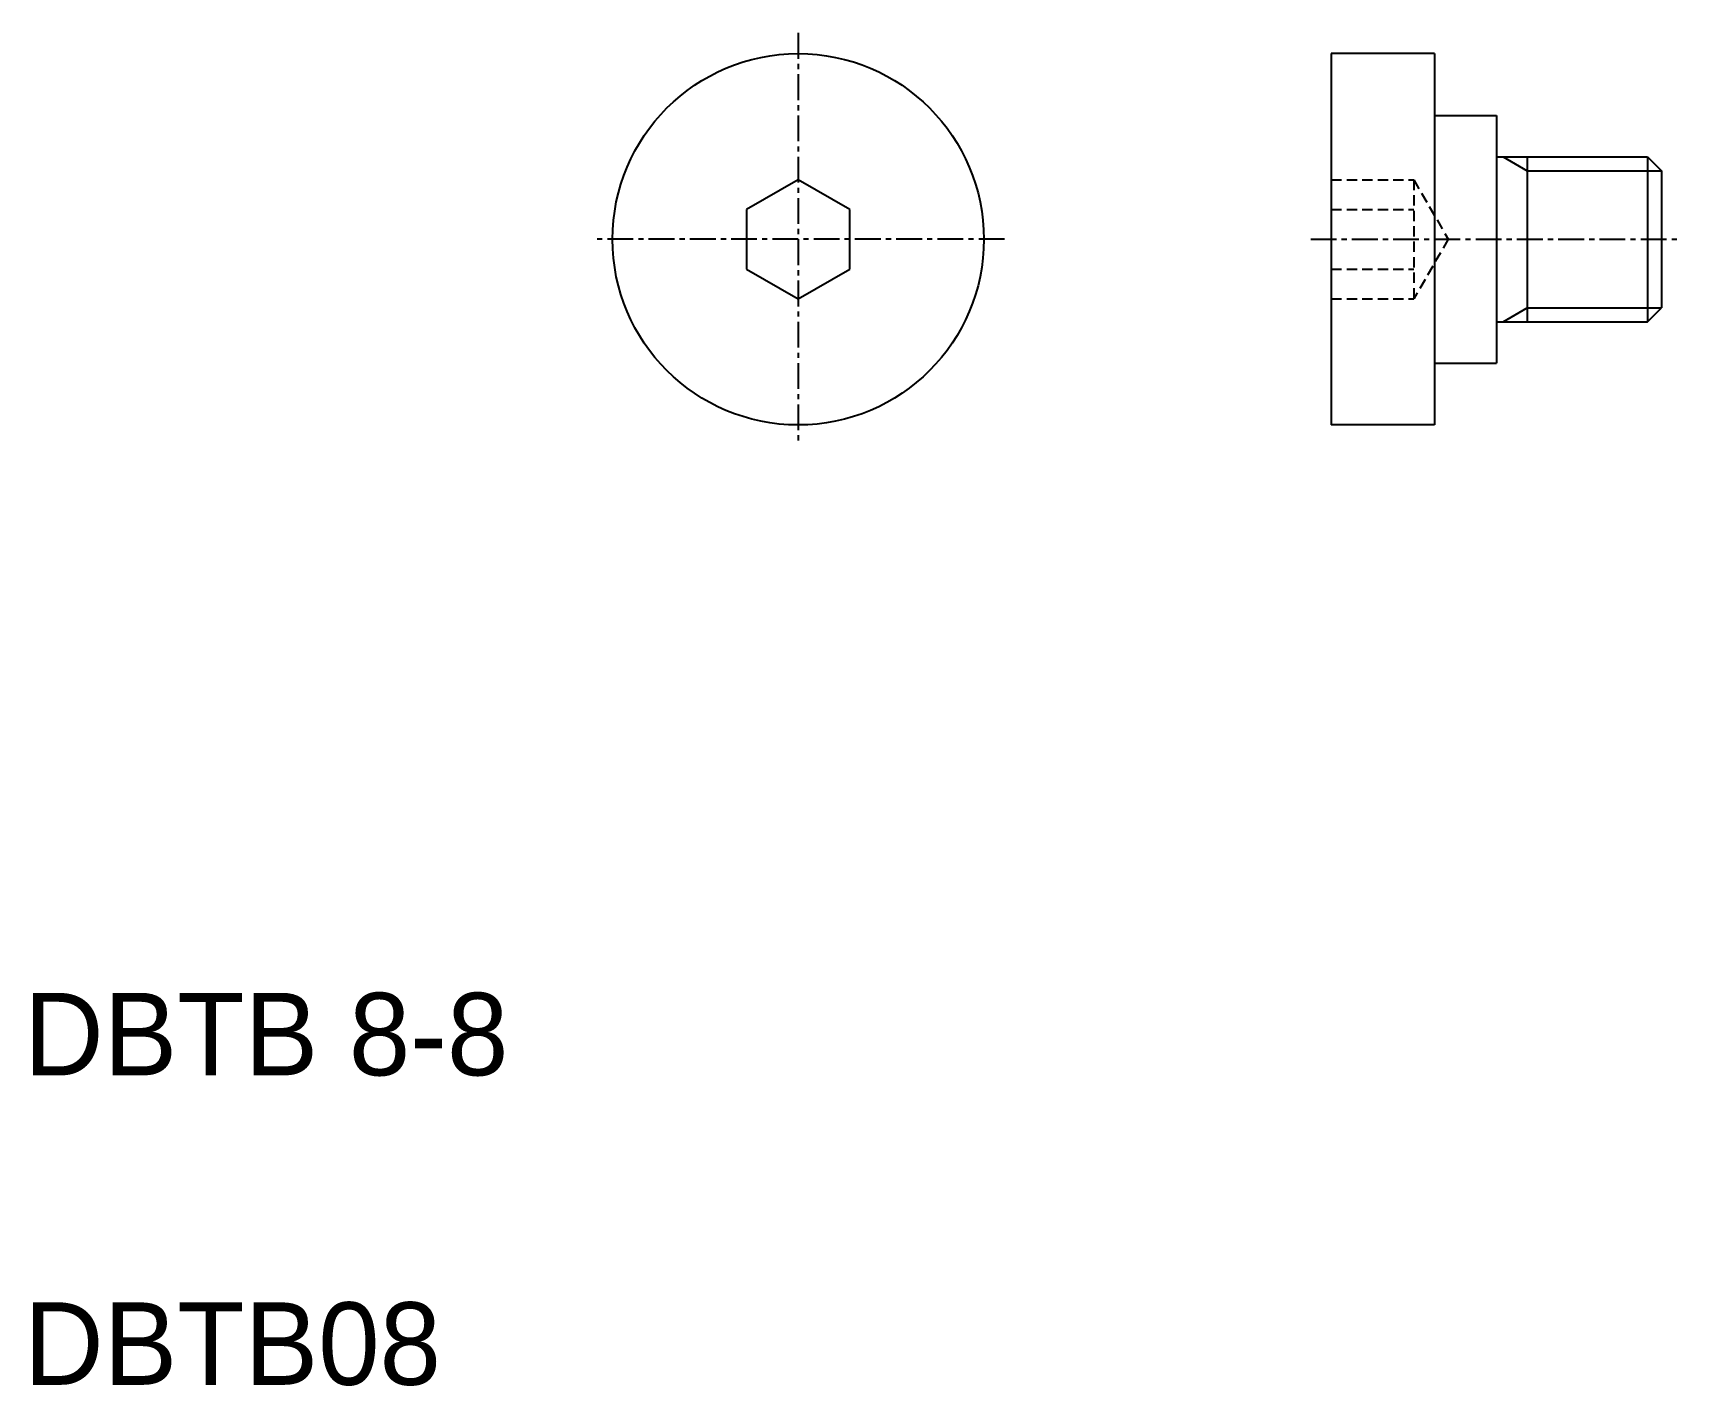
# Model space of a CAD drawing. Extents: x 10.4 to 90.4, y 9.9 to 75.5.
import ezdxf

# ---------------------------------------------------------------- set-up
doc = ezdxf.new("R2010")
doc.units = 0
doc.linetypes.add('CENTER', pattern=[2, 1.25, -0.25, 0.25, -0.25])
doc.linetypes.add('DASHED', pattern=[0.75, 0.5, -0.25])
doc.layers.get('0').update_dxf_attribs({"linetype": 'CONTINUOUS'})
doc.layers.add('CENTER', color=1, linetype='CENTER')

msp = doc.modelspace()

# ---------------------------------------------------------------- linework, layer by layer
at = {"color": 7, "linetype": 'CONTINUOUS'}
for p, q in [((78.372, 74.523), (73.372, 74.523)), ((73.372, 74.523), (73.372, 56.523)), ((78.372, 74.523), (78.372, 56.523)), ((78.372, 71.523), (81.372, 71.523)), ((81.372, 71.523), (81.372, 59.523)), ((81.372, 69.523), (88.696, 69.523)), ((82.872, 69.523), (82.872, 61.523)), ((88.696, 69.523), (88.696, 61.523)), ((88.696, 69.523), (89.372, 68.846)), ((89.372, 68.846), (89.372, 62.199)), ((47.532, 68.409), (45.032, 66.966)), ((50.032, 66.966), (47.532, 68.409)), ((45.032, 66.966), (45.032, 64.079)), ((50.032, 64.079), (50.032, 66.966)), ((45.032, 64.079), (47.532, 62.636)), ((47.532, 62.636), (50.032, 64.079)), ((88.696, 61.523), (89.372, 62.199)), ((81.372, 61.523), (88.696, 61.523)), ((78.372, 59.523), (81.372, 59.523)), ((78.372, 56.523), (73.372, 56.523))]:
    msp.add_line(p, q, dxfattribs=at)
at = {"color": 3, "linetype": 'CONTINUOUS'}
for p, q in [((81.7, 69.523), (82.872, 68.846)), ((82.872, 68.846), (89.372, 68.846)), ((81.7, 61.523), (82.872, 62.199)), ((82.872, 62.199), (89.372, 62.199))]:
    msp.add_line(p, q, dxfattribs=at)
at = {"color": 3, "linetype": 'DASHED'}
for p, q in [((73.372, 68.409), (77.372, 68.409)), ((77.372, 68.409), (77.372, 62.636)), ((77.372, 68.409), (79.039, 65.523)), ((73.372, 66.966), (77.372, 66.966)), ((79.039, 65.523), (77.372, 62.636)), ((78.622, 64.801), (78.622, 64.801)), ((73.372, 64.079), (77.372, 64.079)), ((78.205, 64.079), (78.206, 64.079)), ((73.372, 62.636), (77.372, 62.636))]:
    msp.add_line(p, q, dxfattribs=at)
at = {"color": 7, "linetype": 'CONTINUOUS'}
msp.add_circle((47.532, 65.523), 9, dxfattribs=at)
at = {"layer": 'CENTER', "color": 1, "linetype": 'CENTER'}
for p, q in [((47.532, 75.523), (47.532, 55.523)), ((57.532, 65.523), (37.532, 65.523)), ((72.372, 65.523), (90.372, 65.523))]:
    msp.add_line(p, q, dxfattribs=at)

# ---------------------------------------------------------------- texts
at = {"color": 7, "linetype": 'CONTINUOUS'}
for s, p in [('DBTB 8-8', (10, 25)), ('DBTB08', (10, 10))]:
    msp.add_text(s, height=4, dxfattribs=at).set_placement(p)

doc.saveas('drawing.dxf')
